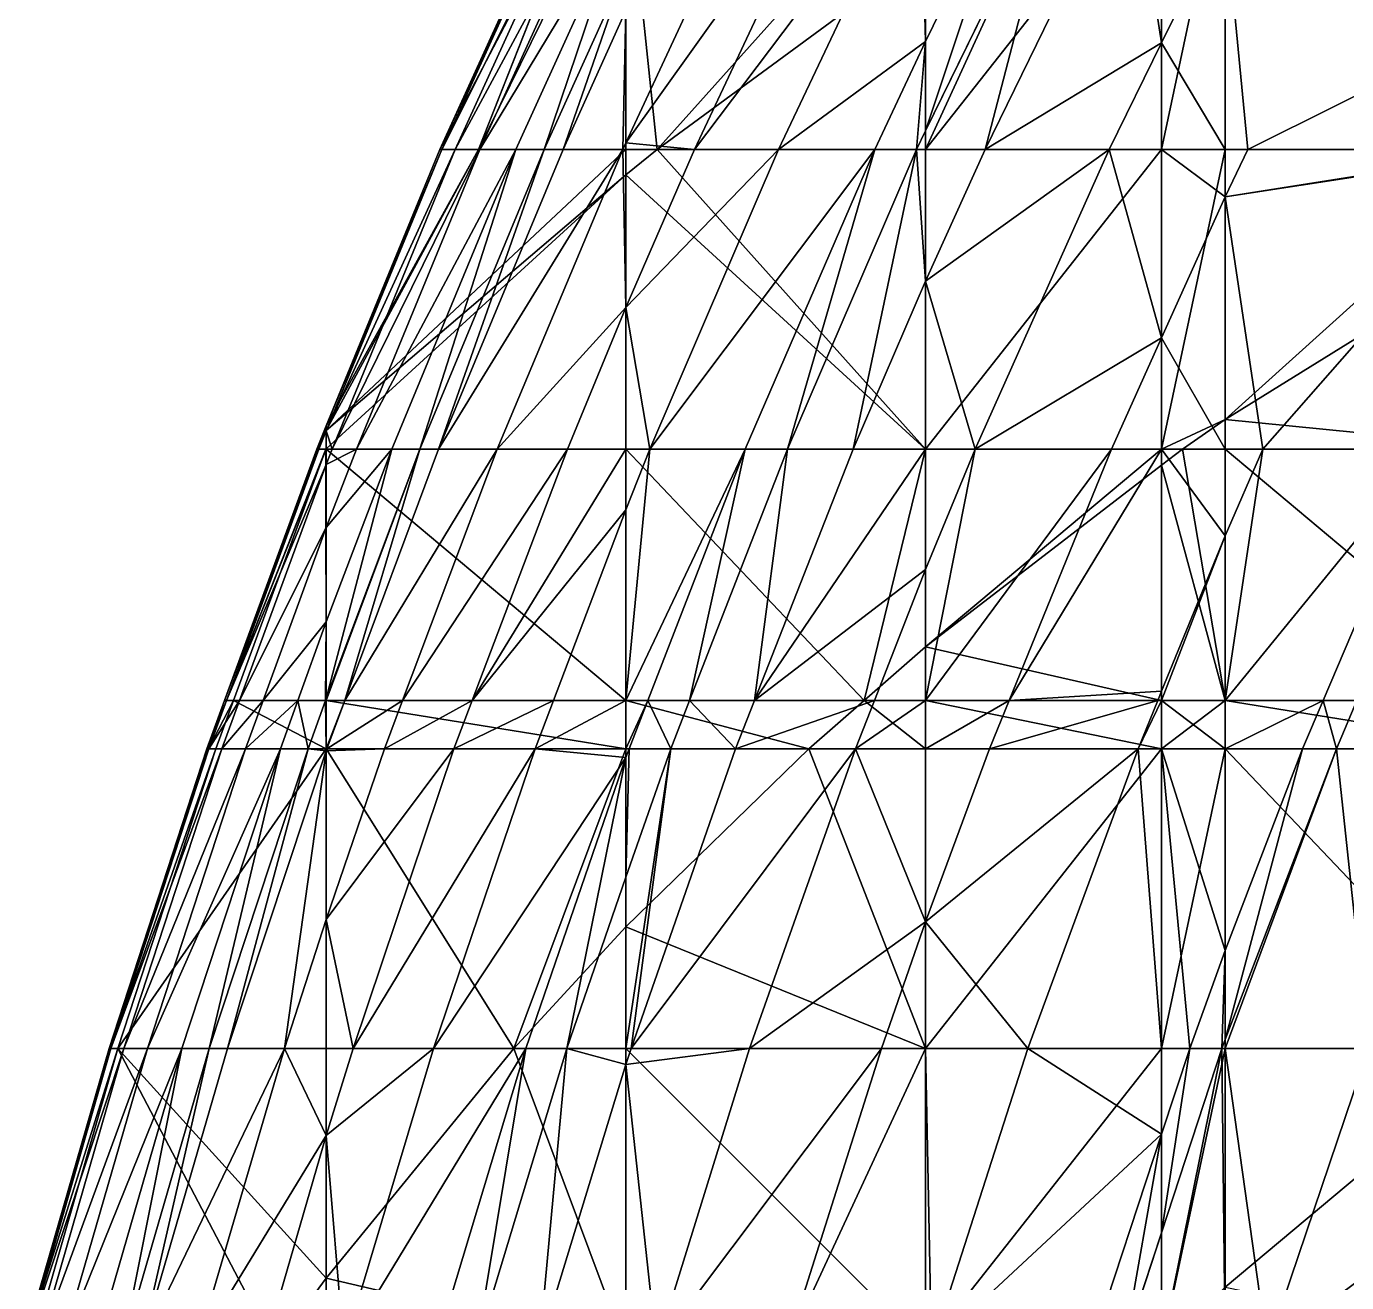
# Model space of a CAD drawing. Extents: x -0.422 to 0.567, y -0.5 to 0.5.
# Drawn here: x -0.3882 to -0.2363, y 0.2661 to 0.4107 of the extents above; entities that cross this region are included whole.
import ezdxf

# ---------------------------------------------------------------- set-up
doc = ezdxf.new("R2010")
doc.units = 0

msp = doc.modelspace()

# ---------------------------------------------------------------- linework, layer by layer
for p, q in [((-0.33616, 0.39655, 0.22209), (-0.32252, 0.43103, 0.22209)), ((-0.28472, 0.39871, -0.10862), (-0.26887, 0.43103, -0.10862)), ((-0.25755, 0.40882, -0.1641), (-0.25755, 0.43103, -0.13789)), ((-0.25755, 0.43103, 0.25238), (-0.25755, 0.39655, 0.26864)), ((-0.3192, 0.41732, 0.05674), (-0.3286, 0.39655, 0.05674)), ((-0.25755, 0.39655, -0.17725), (-0.25755, 0.40882, -0.1641)), ((-0.28573, 0.39655, -0.10862), (-0.28472, 0.39871, -0.10862)), ((-0.35368, 0.36422, 0.22209), (-0.33616, 0.39655, 0.22209)), ((-0.3286, 0.39655, 0.05674), (-0.34291, 0.36207, 0.05674)), ((-0.30059, 0.36207, -0.10862), (-0.28573, 0.39655, -0.10862)), ((-0.25755, 0.37486, -0.19858), (-0.25755, 0.39655, -0.17725)), ((-0.25755, 0.39655, 0.26864), (-0.25755, 0.36207, 0.28345)), ((-0.25755, 0.36207, -0.21016), (-0.25755, 0.37486, -0.19858)), ((-0.35454, 0.36207, 0.22209), (-0.35368, 0.36422, 0.22209)), ((-0.36516, 0.33314, 0.22209), (-0.35454, 0.36207, 0.22209)), ((-0.34291, 0.36207, 0.05674), (-0.35368, 0.33335, 0.05674)), ((-0.31186, 0.33314, -0.10862), (-0.30059, 0.36207, -0.10862)), ((-0.25755, 0.3342, -0.23306), (-0.25755, 0.36207, -0.21016)), ((-0.25755, 0.36207, 0.28345), (-0.25755, 0.36021, 0.28418)), ((-0.25755, 0.36021, 0.28418), (-0.25755, 0.33314, 0.29445)), ((-0.25755, 0.33314, -0.23387), (-0.25755, 0.3342, -0.23306)), ((-0.3672, 0.32759, 0.22209), (-0.36516, 0.33314, 0.22209)), ((-0.36516, 0.33314, 0.22209), (-0.36537, 0.33314, 0.21521)), ((-0.36537, 0.33314, 0.21521), (-0.36513, 0.33314, 0.18073)), ((-0.36432, 0.33314, 0.2497), (-0.36516, 0.33314, 0.22209)), ((-0.36513, 0.33314, 0.18073), (-0.36365, 0.33314, 0.14625)), ((-0.35368, 0.33314, 0.2615), (-0.36432, 0.33314, 0.2497)), ((-0.36365, 0.33314, 0.14625), (-0.36094, 0.33314, 0.11177)), ((-0.36094, 0.33314, 0.11177), (-0.35693, 0.33314, 0.07728)), ((-0.35693, 0.33314, 0.07728), (-0.35376, 0.33314, 0.05674)), ((-0.35376, 0.33314, 0.05674), (-0.35575, 0.32759, 0.05674)), ((-0.35368, 0.33335, 0.05674), (-0.35376, 0.33314, 0.05674)), ((-0.35376, 0.33314, 0.05674), (-0.35368, 0.33314, 0.05625)), ((-0.35368, 0.33314, 0.05625), (-0.35153, 0.33314, 0.0428)), ((-0.3192, 0.33314, 0.27472), (-0.35368, 0.33314, 0.2615)), ((-0.35153, 0.33314, 0.0428), (-0.34488, 0.33314, 0.00832)), ((-0.34488, 0.33314, 0.00832), (-0.33688, 0.33314, -0.02617)), ((-0.33688, 0.33314, -0.02617), (-0.32752, 0.33314, -0.06065)), ((-0.32752, 0.33314, -0.06065), (-0.3192, 0.33314, -0.08726)), ((-0.3192, 0.33314, -0.08726), (-0.31666, 0.33314, -0.09513)), ((-0.29178, 0.33314, 0.28418), (-0.3192, 0.33314, 0.27472)), ((-0.31666, 0.33314, -0.09513), (-0.31186, 0.33314, -0.10862)), ((-0.31402, 0.32759, -0.10862), (-0.31186, 0.33314, -0.10862)), ((-0.31186, 0.33314, -0.10862), (-0.30438, 0.33314, -0.12961)), ((-0.30438, 0.33314, -0.12961), (-0.29059, 0.33314, -0.1641)), ((-0.28472, 0.33314, 0.28648), (-0.29178, 0.33314, 0.28418)), ((-0.29059, 0.33314, -0.1641), (-0.28472, 0.33314, -0.17759)), ((-0.28472, 0.33314, -0.17759), (-0.2751, 0.33314, -0.19858)), ((-0.25755, 0.33314, 0.29445), (-0.28472, 0.33314, 0.28648)), ((-0.2751, 0.33314, -0.19858), (-0.25798, 0.33314, -0.23306)), ((-0.25798, 0.33314, -0.23306), (-0.25755, 0.33314, -0.23387)), ((-0.25755, 0.32759, -0.2381), (-0.25755, 0.33314, -0.23387)), ((-0.25755, 0.33314, 0.29445), (-0.25755, 0.32759, 0.29655)), ((-0.25755, 0.33314, -0.23387), (-0.25024, 0.33314, -0.24747)), ((-0.25024, 0.33314, 0.29659), (-0.25755, 0.33314, 0.29445)), ((-0.25024, 0.33314, -0.24747), (-0.23896, 0.33314, -0.26754)), ((-0.21575, 0.33314, 0.3054), (-0.25024, 0.33314, 0.29659)), ((-0.23896, 0.33314, -0.26754), (-0.23508, 0.33314, -0.27397)), ((-0.23744, 0.32759, -0.27397), (-0.23508, 0.33314, -0.27397)), ((-0.37845, 0.2931, 0.22209), (-0.3672, 0.32759, 0.22209)), ((-0.35575, 0.32759, 0.05674), (-0.36714, 0.2931, 0.05674)), ((-0.3192, 0.31282, -0.10862), (-0.31402, 0.32759, -0.10862)), ((-0.25755, 0.2931, -0.26152), (-0.25755, 0.32759, -0.2381)), ((-0.25755, 0.32759, 0.29655), (-0.25755, 0.2931, 0.30826)), ((-0.25024, 0.29411, -0.27397), (-0.23744, 0.32759, -0.27397)), ((-0.32598, 0.2931, -0.10862), (-0.3192, 0.31282, -0.10862)), ((-0.2506, 0.2931, -0.27397), (-0.25024, 0.29411, -0.27397)), ((-0.38817, 0.25957, 0.22209), (-0.37845, 0.2931, 0.22209)), ((-0.36714, 0.2931, 0.05674), (-0.37716, 0.25862, 0.05674)), ((-0.33643, 0.25862, -0.10862), (-0.32598, 0.2931, -0.10862)), ((-0.25755, 0.28321, -0.26754), (-0.25755, 0.2931, -0.26152)), ((-0.25755, 0.2931, 0.30826), (-0.25755, 0.25862, 0.31864)), ((-0.25755, 0.27188, -0.27397), (-0.2506, 0.2931, -0.27397)), ((-0.25755, 0.27188, -0.27397), (-0.25755, 0.28321, -0.26754)), ((-0.26191, 0.25862, -0.27397), (-0.25755, 0.27188, -0.27397)), ((-0.25755, 0.25862, -0.28149), (-0.25755, 0.27188, -0.27397))]:
    msp.add_line(p, q)
at = {"color": 13}
for points in [[(-0.32252, 0.43103, 0.22209), (-0.32491, 0.43103, 0.21521), (-0.3406, 0.39655, 0.21521)], [(-0.32252, 0.43103, 0.22209), (-0.3406, 0.39655, 0.21521), (-0.33616, 0.39655, 0.22209)], [(-0.3406, 0.39655, 0.21521), (-0.32491, 0.43103, 0.21521), (-0.32467, 0.43103, 0.18073)], [(-0.3406, 0.39655, 0.21521), (-0.32467, 0.43103, 0.18073), (-0.34037, 0.39655, 0.18073)], [(-0.34037, 0.39655, 0.18073), (-0.32467, 0.43103, 0.18073), (-0.32312, 0.43103, 0.14625)], [(-0.34037, 0.39655, 0.18073), (-0.32312, 0.43103, 0.14625), (-0.33885, 0.39655, 0.14625)], [(-0.33885, 0.39655, 0.14625), (-0.32312, 0.43103, 0.14625), (-0.32026, 0.43103, 0.11177)], [(-0.33885, 0.39655, 0.14625), (-0.32026, 0.43103, 0.11177), (-0.33599, 0.39655, 0.11177)], [(-0.3192, 0.42438, 0.07728), (-0.33185, 0.39655, 0.07728), (-0.33599, 0.39655, 0.11177)], [(-0.33616, 0.39655, 0.22209), (-0.3406, 0.39655, 0.21521), (-0.35368, 0.36475, 0.21521)], [(-0.33616, 0.39655, 0.22209), (-0.35368, 0.36475, 0.21521), (-0.35368, 0.36422, 0.22209)], [(-0.35368, 0.36475, 0.21521), (-0.3406, 0.39655, 0.21521), (-0.34037, 0.39655, 0.18073)], [(-0.35368, 0.36475, 0.21521), (-0.34037, 0.39655, 0.18073), (-0.35368, 0.36417, 0.18073)], [(-0.35368, 0.36417, 0.18073), (-0.34037, 0.39655, 0.18073), (-0.33885, 0.39655, 0.14625)], [(-0.35368, 0.36417, 0.18073), (-0.33885, 0.39655, 0.14625), (-0.35299, 0.36207, 0.14625)], [(-0.35368, 0.36422, 0.22209), (-0.3192, 0.39364, 0.2497), (-0.3192, 0.39655, 0.24837)], [(-0.35368, 0.36422, 0.22209), (-0.3192, 0.39655, 0.24837), (-0.33616, 0.39655, 0.22209)], [(-0.35299, 0.36207, 0.14625), (-0.33885, 0.39655, 0.14625), (-0.33599, 0.39655, 0.11177)], [(-0.35299, 0.36207, 0.14625), (-0.33599, 0.39655, 0.11177), (-0.3502, 0.36207, 0.11177)], [(-0.3502, 0.36207, 0.11177), (-0.33599, 0.39655, 0.11177), (-0.33185, 0.39655, 0.07728)], [(-0.3502, 0.36207, 0.11177), (-0.33185, 0.39655, 0.07728), (-0.34612, 0.36207, 0.07728)], [(-0.34291, 0.36207, 0.05674), (-0.34612, 0.36207, 0.07728), (-0.33185, 0.39655, 0.07728)], [(-0.3286, 0.39655, 0.05674), (-0.34074, 0.36207, 0.0428), (-0.34291, 0.36207, 0.05674)], [(-0.34291, 0.36207, 0.05674), (-0.33185, 0.39655, 0.07728), (-0.3286, 0.39655, 0.05674)], [(-0.3286, 0.39655, 0.05674), (-0.32639, 0.39655, 0.0428), (-0.34074, 0.36207, 0.0428)], [(-0.34074, 0.36207, 0.0428), (-0.32639, 0.39655, 0.0428), (-0.31952, 0.39655, 0.00832)], [(-0.34074, 0.36207, 0.0428), (-0.31952, 0.39655, 0.00832), (-0.334, 0.36207, 0.00832)], [(-0.3192, 0.36207, 0.26342), (-0.3192, 0.39364, 0.2497), (-0.35368, 0.36209, 0.2497)], [(-0.35368, 0.36422, 0.22209), (-0.35368, 0.36209, 0.2497), (-0.3192, 0.39364, 0.2497)], [(-0.35451, 0.36207, 0.18073), (-0.35474, 0.36207, 0.21521), (-0.35368, 0.36475, 0.21521)], [(-0.35368, 0.36422, 0.22209), (-0.35368, 0.36475, 0.21521), (-0.35474, 0.36207, 0.21521)], [(-0.35451, 0.36207, 0.18073), (-0.35368, 0.36475, 0.21521), (-0.35368, 0.36417, 0.18073)], [(-0.35368, 0.36422, 0.22209), (-0.35474, 0.36207, 0.21521), (-0.35454, 0.36207, 0.22209)], [(-0.35454, 0.36207, 0.22209), (-0.35368, 0.36209, 0.2497), (-0.35368, 0.36422, 0.22209)], [(-0.35451, 0.36207, 0.18073), (-0.35368, 0.36417, 0.18073), (-0.35368, 0.36207, 0.15852)], [(-0.35368, 0.36417, 0.18073), (-0.35299, 0.36207, 0.14625), (-0.35368, 0.36207, 0.15852)], [(-0.35454, 0.36207, 0.22209), (-0.35474, 0.36207, 0.21521), (-0.36537, 0.33314, 0.21521)], [(-0.35454, 0.36207, 0.22209), (-0.36537, 0.33314, 0.21521), (-0.36516, 0.33314, 0.22209)], [(-0.36537, 0.33314, 0.21521), (-0.35474, 0.36207, 0.21521), (-0.35451, 0.36207, 0.18073)], [(-0.36537, 0.33314, 0.21521), (-0.35451, 0.36207, 0.18073), (-0.36513, 0.33314, 0.18073)], [(-0.36516, 0.33314, 0.22209), (-0.36432, 0.33314, 0.2497), (-0.3537, 0.36207, 0.2497)], [(-0.36516, 0.33314, 0.22209), (-0.3537, 0.36207, 0.2497), (-0.35454, 0.36207, 0.22209)], [(-0.36513, 0.33314, 0.18073), (-0.35451, 0.36207, 0.18073), (-0.35368, 0.36207, 0.15852)], [(-0.36513, 0.33314, 0.18073), (-0.35368, 0.36207, 0.15852), (-0.35368, 0.3603, 0.14625)], [(-0.35368, 0.33314, 0.2615), (-0.3537, 0.36207, 0.2497), (-0.36432, 0.33314, 0.2497)], [(-0.35454, 0.36207, 0.22209), (-0.3537, 0.36207, 0.2497), (-0.35368, 0.36209, 0.2497)], [(-0.35368, 0.36209, 0.2497), (-0.3537, 0.36207, 0.2497), (-0.35368, 0.36207, 0.24975)], [(-0.35368, 0.33314, 0.2615), (-0.35368, 0.36207, 0.24975), (-0.3537, 0.36207, 0.2497)], [(-0.3192, 0.36207, 0.26342), (-0.35368, 0.36209, 0.2497), (-0.35368, 0.36207, 0.24975)], [(-0.35299, 0.36207, 0.14625), (-0.35368, 0.3603, 0.14625), (-0.35368, 0.36207, 0.15852)], [(-0.35368, 0.35306, 0.11177), (-0.3502, 0.36207, 0.11177), (-0.34612, 0.36207, 0.07728)], [(-0.35368, 0.35306, 0.11177), (-0.34612, 0.36207, 0.07728), (-0.35368, 0.34218, 0.07728)], [(-0.35368, 0.3603, 0.14625), (-0.35299, 0.36207, 0.14625), (-0.3502, 0.36207, 0.11177)], [(-0.35368, 0.3603, 0.14625), (-0.3502, 0.36207, 0.11177), (-0.35368, 0.35306, 0.11177)], [(-0.3192, 0.33314, 0.27472), (-0.3192, 0.36207, 0.26342), (-0.35368, 0.36207, 0.24975)], [(-0.3192, 0.33314, 0.27472), (-0.35368, 0.36207, 0.24975), (-0.35368, 0.33314, 0.2615)], [(-0.35368, 0.33335, 0.05674), (-0.35368, 0.34218, 0.07728), (-0.34612, 0.36207, 0.07728)], [(-0.35368, 0.33335, 0.05674), (-0.34612, 0.36207, 0.07728), (-0.34291, 0.36207, 0.05674)], [(-0.34291, 0.36207, 0.05674), (-0.35153, 0.33314, 0.0428), (-0.35368, 0.33314, 0.05625)], [(-0.34291, 0.36207, 0.05674), (-0.35368, 0.33314, 0.05625), (-0.35368, 0.33335, 0.05674)], [(-0.35153, 0.33314, 0.0428), (-0.34074, 0.36207, 0.0428), (-0.334, 0.36207, 0.00832)], [(-0.35153, 0.33314, 0.0428), (-0.334, 0.36207, 0.00832), (-0.34488, 0.33314, 0.00832)], [(-0.34291, 0.36207, 0.05674), (-0.34074, 0.36207, 0.0428), (-0.35153, 0.33314, 0.0428)], [(-0.34488, 0.33314, 0.00832), (-0.334, 0.36207, 0.00832), (-0.32592, 0.36207, -0.02617)], [(-0.34488, 0.33314, 0.00832), (-0.32592, 0.36207, -0.02617), (-0.33688, 0.33314, -0.02617)], [(-0.33688, 0.33314, -0.02617), (-0.32592, 0.36207, -0.02617), (-0.3192, 0.36207, -0.05103)], [(-0.36513, 0.33314, 0.18073), (-0.35368, 0.3603, 0.14625), (-0.36365, 0.33314, 0.14625)], [(-0.36365, 0.33314, 0.14625), (-0.35368, 0.3603, 0.14625), (-0.35368, 0.35306, 0.11177)], [(-0.33688, 0.33314, -0.02617), (-0.3192, 0.35508, -0.06065), (-0.32752, 0.33314, -0.06065)], [(-0.36365, 0.33314, 0.14625), (-0.35368, 0.35306, 0.11177), (-0.36094, 0.33314, 0.11177)], [(-0.36094, 0.33314, 0.11177), (-0.35368, 0.35306, 0.11177), (-0.35368, 0.34218, 0.07728)], [(-0.36094, 0.33314, 0.11177), (-0.35368, 0.34218, 0.07728), (-0.35693, 0.33314, 0.07728)], [(-0.35376, 0.33314, 0.05674), (-0.35693, 0.33314, 0.07728), (-0.35368, 0.34218, 0.07728)], [(-0.35376, 0.33314, 0.05674), (-0.35368, 0.34218, 0.07728), (-0.35368, 0.33335, 0.05674)], [(-0.36516, 0.33314, 0.22209), (-0.36537, 0.33314, 0.21521), (-0.36741, 0.32759, 0.21521)], [(-0.36516, 0.33314, 0.22209), (-0.36741, 0.32759, 0.21521), (-0.3672, 0.32759, 0.22209)], [(-0.36513, 0.33314, 0.18073), (-0.36717, 0.32759, 0.18073), (-0.36741, 0.32759, 0.21521)], [(-0.36513, 0.33314, 0.18073), (-0.36741, 0.32759, 0.21521), (-0.36537, 0.33314, 0.21521)], [(-0.3672, 0.32759, 0.22209), (-0.36636, 0.32759, 0.2497), (-0.36432, 0.33314, 0.2497)], [(-0.3672, 0.32759, 0.22209), (-0.36432, 0.33314, 0.2497), (-0.36516, 0.33314, 0.22209)], [(-0.36365, 0.33314, 0.14625), (-0.36569, 0.32759, 0.14625), (-0.36717, 0.32759, 0.18073)], [(-0.36365, 0.33314, 0.14625), (-0.36717, 0.32759, 0.18073), (-0.36513, 0.33314, 0.18073)], [(-0.36432, 0.33314, 0.2497), (-0.36636, 0.32759, 0.2497), (-0.35368, 0.32759, 0.26376)], [(-0.36094, 0.33314, 0.11177), (-0.36296, 0.32759, 0.11177), (-0.36569, 0.32759, 0.14625)], [(-0.36094, 0.33314, 0.11177), (-0.36569, 0.32759, 0.14625), (-0.36365, 0.33314, 0.14625)], [(-0.36432, 0.33314, 0.2497), (-0.35368, 0.32759, 0.26376), (-0.35368, 0.33314, 0.2615)], [(-0.35693, 0.33314, 0.07728), (-0.35892, 0.32759, 0.07728), (-0.36296, 0.32759, 0.11177)], [(-0.35693, 0.33314, 0.07728), (-0.36296, 0.32759, 0.11177), (-0.36094, 0.33314, 0.11177)], [(-0.35575, 0.32759, 0.05674), (-0.35892, 0.32759, 0.07728), (-0.35693, 0.33314, 0.07728)], [(-0.35575, 0.32759, 0.05674), (-0.35693, 0.33314, 0.07728), (-0.35376, 0.33314, 0.05674)], [(-0.35376, 0.33314, 0.05674), (-0.35368, 0.32759, 0.04332), (-0.35575, 0.32759, 0.05674)], [(-0.35368, 0.33335, 0.05674), (-0.35368, 0.33314, 0.05625), (-0.35376, 0.33314, 0.05674)], [(-0.35376, 0.33314, 0.05674), (-0.35368, 0.33314, 0.05625), (-0.35368, 0.32759, 0.04332)], [(-0.35153, 0.33314, 0.0428), (-0.3536, 0.32759, 0.0428), (-0.35368, 0.32759, 0.04332)], [(-0.35153, 0.33314, 0.0428), (-0.35368, 0.32759, 0.04332), (-0.35368, 0.33314, 0.05625)], [(-0.35368, 0.33314, 0.2615), (-0.35368, 0.32759, 0.26376), (-0.3192, 0.32759, 0.27689)], [(-0.35368, 0.33314, 0.2615), (-0.3192, 0.32759, 0.27689), (-0.3192, 0.33314, 0.27472)], [(-0.34488, 0.33314, 0.00832), (-0.34697, 0.32759, 0.00832), (-0.3536, 0.32759, 0.0428)], [(-0.34488, 0.33314, 0.00832), (-0.3536, 0.32759, 0.0428), (-0.35153, 0.33314, 0.0428)], [(-0.33688, 0.33314, -0.02617), (-0.33899, 0.32759, -0.02617), (-0.34697, 0.32759, 0.00832)], [(-0.33688, 0.33314, -0.02617), (-0.34697, 0.32759, 0.00832), (-0.34488, 0.33314, 0.00832)], [(-0.32752, 0.33314, -0.06065), (-0.32962, 0.32759, -0.06065), (-0.33899, 0.32759, -0.02617)], [(-0.32752, 0.33314, -0.06065), (-0.33899, 0.32759, -0.02617), (-0.33688, 0.33314, -0.02617)], [(-0.37865, 0.2931, 0.21521), (-0.36741, 0.32759, 0.21521), (-0.36717, 0.32759, 0.18073)], [(-0.37865, 0.2931, 0.21521), (-0.36717, 0.32759, 0.18073), (-0.37845, 0.2931, 0.18073)], [(-0.3672, 0.32759, 0.22209), (-0.36741, 0.32759, 0.21521), (-0.37865, 0.2931, 0.21521)], [(-0.3672, 0.32759, 0.22209), (-0.37865, 0.2931, 0.21521), (-0.37845, 0.2931, 0.22209)], [(-0.37845, 0.2931, 0.18073), (-0.36717, 0.32759, 0.18073), (-0.36569, 0.32759, 0.14625)], [(-0.37845, 0.2931, 0.18073), (-0.36569, 0.32759, 0.14625), (-0.37697, 0.2931, 0.14625)], [(-0.37845, 0.2931, 0.22209), (-0.37764, 0.2931, 0.2497), (-0.36636, 0.32759, 0.2497)], [(-0.37845, 0.2931, 0.22209), (-0.36636, 0.32759, 0.2497), (-0.3672, 0.32759, 0.22209)], [(-0.35368, 0.32759, 0.26376), (-0.36636, 0.32759, 0.2497), (-0.37764, 0.2931, 0.2497)], [(-0.35368, 0.32759, 0.26376), (-0.37764, 0.2931, 0.2497), (-0.35368, 0.2931, 0.27588)], [(-0.37697, 0.2931, 0.14625), (-0.36569, 0.32759, 0.14625), (-0.36296, 0.32759, 0.11177)], [(-0.37697, 0.2931, 0.14625), (-0.36296, 0.32759, 0.11177), (-0.37424, 0.2931, 0.11177)], [(-0.37424, 0.2931, 0.11177), (-0.36296, 0.32759, 0.11177), (-0.35892, 0.32759, 0.07728)], [(-0.37424, 0.2931, 0.11177), (-0.35892, 0.32759, 0.07728), (-0.37027, 0.2931, 0.07728)], [(-0.36714, 0.2931, 0.05674), (-0.37027, 0.2931, 0.07728), (-0.35892, 0.32759, 0.07728)], [(-0.36714, 0.2931, 0.05674), (-0.35892, 0.32759, 0.07728), (-0.35575, 0.32759, 0.05674)], [(-0.35575, 0.32759, 0.05674), (-0.36502, 0.2931, 0.0428), (-0.36714, 0.2931, 0.05674)], [(-0.35575, 0.32759, 0.05674), (-0.35368, 0.32733, 0.0428), (-0.36502, 0.2931, 0.0428)], [(-0.35845, 0.2931, 0.00832), (-0.36502, 0.2931, 0.0428), (-0.35368, 0.32733, 0.0428)], [(-0.35845, 0.2931, 0.00832), (-0.35368, 0.32733, 0.0428), (-0.35368, 0.30794, 0.00832)], [(-0.35575, 0.32759, 0.05674), (-0.35368, 0.32759, 0.04332), (-0.35368, 0.32733, 0.0428)], [(-0.3536, 0.32759, 0.0428), (-0.35368, 0.32733, 0.0428), (-0.35368, 0.32759, 0.04332)], [(-0.35368, 0.32733, 0.0428), (-0.3536, 0.32759, 0.0428), (-0.34697, 0.32759, 0.00832)], [(-0.35368, 0.32733, 0.0428), (-0.34697, 0.32759, 0.00832), (-0.35368, 0.30794, 0.00832)], [(-0.35368, 0.30794, 0.00832), (-0.34697, 0.32759, 0.00832), (-0.33899, 0.32759, -0.02617)], [(-0.35368, 0.30794, 0.00832), (-0.33899, 0.32759, -0.02617), (-0.35057, 0.2931, -0.02617)], [(-0.33208, 0.2931, 0.28418), (-0.3192, 0.32759, 0.27689), (-0.35368, 0.32759, 0.26376)], [(-0.33208, 0.2931, 0.28418), (-0.35368, 0.32759, 0.26376), (-0.35368, 0.2931, 0.27588)], [(-0.35057, 0.2931, -0.02617), (-0.33899, 0.32759, -0.02617), (-0.32962, 0.32759, -0.06065)], [(-0.35057, 0.2931, -0.02617), (-0.32962, 0.32759, -0.06065), (-0.34134, 0.2931, -0.06065)], [(-0.3192, 0.32656, -0.09513), (-0.34134, 0.2931, -0.06065), (-0.32962, 0.32759, -0.06065)], [(-0.3192, 0.32656, -0.09513), (-0.3307, 0.2931, -0.09513), (-0.34134, 0.2931, -0.06065)], [(-0.35845, 0.2931, 0.00832), (-0.35368, 0.30794, 0.00832), (-0.35368, 0.2931, -0.01329)], [(-0.35368, 0.30794, 0.00832), (-0.35057, 0.2931, -0.02617), (-0.35368, 0.2931, -0.01329)], [(-0.38817, 0.26012, 0.21521), (-0.37865, 0.2931, 0.21521), (-0.37845, 0.2931, 0.18073)], [(-0.38817, 0.26012, 0.21521), (-0.37845, 0.2931, 0.18073), (-0.38817, 0.25928, 0.18073)], [(-0.37845, 0.2931, 0.22209), (-0.37865, 0.2931, 0.21521), (-0.38817, 0.26012, 0.21521)], [(-0.37845, 0.2931, 0.22209), (-0.38817, 0.26012, 0.21521), (-0.38817, 0.25957, 0.22209)], [(-0.38817, 0.25928, 0.18073), (-0.37845, 0.2931, 0.18073), (-0.37697, 0.2931, 0.14625)], [(-0.38817, 0.25928, 0.18073), (-0.37697, 0.2931, 0.14625), (-0.3869, 0.25862, 0.14625)], [(-0.38817, 0.25957, 0.22209), (-0.38754, 0.25862, 0.2497), (-0.37764, 0.2931, 0.2497)], [(-0.38817, 0.25957, 0.22209), (-0.37764, 0.2931, 0.2497), (-0.37845, 0.2931, 0.22209)], [(-0.37764, 0.2931, 0.2497), (-0.38754, 0.25862, 0.2497), (-0.35959, 0.25862, 0.28418)], [(-0.3869, 0.25862, 0.14625), (-0.37697, 0.2931, 0.14625), (-0.37424, 0.2931, 0.11177)], [(-0.3869, 0.25862, 0.14625), (-0.37424, 0.2931, 0.11177), (-0.38421, 0.25862, 0.11177)], [(-0.38421, 0.25862, 0.11177), (-0.37424, 0.2931, 0.11177), (-0.37027, 0.2931, 0.07728)], [(-0.38421, 0.25862, 0.11177), (-0.37027, 0.2931, 0.07728), (-0.38027, 0.25862, 0.07728)], [(-0.37716, 0.25862, 0.05674), (-0.38027, 0.25862, 0.07728), (-0.37027, 0.2931, 0.07728)], [(-0.37764, 0.2931, 0.2497), (-0.35959, 0.25862, 0.28418), (-0.35368, 0.26665, 0.28418)], [(-0.37764, 0.2931, 0.2497), (-0.35368, 0.26665, 0.28418), (-0.35368, 0.2931, 0.27588)], [(-0.36714, 0.2931, 0.05674), (-0.37505, 0.25862, 0.0428), (-0.37716, 0.25862, 0.05674)], [(-0.37716, 0.25862, 0.05674), (-0.37027, 0.2931, 0.07728), (-0.36714, 0.2931, 0.05674)], [(-0.36714, 0.2931, 0.05674), (-0.36502, 0.2931, 0.0428), (-0.37505, 0.25862, 0.0428)], [(-0.37505, 0.25862, 0.0428), (-0.36502, 0.2931, 0.0428), (-0.35845, 0.2931, 0.00832)], [(-0.37505, 0.25862, 0.0428), (-0.35845, 0.2931, 0.00832), (-0.36859, 0.25862, 0.00832)], [(-0.35368, 0.28309, -0.02617), (-0.36859, 0.25862, 0.00832), (-0.35845, 0.2931, 0.00832)], [(-0.35368, 0.28309, -0.02617), (-0.35845, 0.2931, 0.00832), (-0.35368, 0.2931, -0.01329)], [(-0.35057, 0.2931, -0.02617), (-0.35368, 0.28309, -0.02617), (-0.35368, 0.2931, -0.01329)], [(-0.35368, 0.26665, 0.28418), (-0.33208, 0.2931, 0.28418), (-0.35368, 0.2931, 0.27588)], [(-0.3192, 0.25862, 0.29935), (-0.33208, 0.2931, 0.28418), (-0.35368, 0.26665, 0.28418)], [(-0.35368, 0.28309, -0.02617), (-0.35057, 0.2931, -0.02617), (-0.34134, 0.2931, -0.06065)], [(-0.35368, 0.28309, -0.02617), (-0.34134, 0.2931, -0.06065), (-0.35165, 0.25862, -0.06065)], [(-0.35165, 0.25862, -0.06065), (-0.34134, 0.2931, -0.06065), (-0.3307, 0.2931, -0.09513)], [(-0.35165, 0.25862, -0.06065), (-0.3307, 0.2931, -0.09513), (-0.34111, 0.25862, -0.09513)], [(-0.33643, 0.25862, -0.10862), (-0.34111, 0.25862, -0.09513), (-0.3307, 0.2931, -0.09513)], [(-0.33643, 0.25862, -0.10862), (-0.3307, 0.2931, -0.09513), (-0.32598, 0.2931, -0.10862)], [(-0.32598, 0.2931, -0.10862), (-0.32915, 0.25862, -0.12961), (-0.33643, 0.25862, -0.10862)], [(-0.35368, 0.28309, -0.02617), (-0.36077, 0.25862, -0.02617), (-0.36859, 0.25862, 0.00832)], [(-0.36077, 0.25862, -0.02617), (-0.35368, 0.28309, -0.02617), (-0.35368, 0.25862, -0.05336)], [(-0.35368, 0.28309, -0.02617), (-0.35165, 0.25862, -0.06065), (-0.35368, 0.25862, -0.05336)], [(-0.35368, 0.26665, 0.28418), (-0.35959, 0.25862, 0.28418), (-0.35368, 0.25862, 0.28652)], [(-0.3192, 0.25862, 0.29935), (-0.35368, 0.26665, 0.28418), (-0.35368, 0.25862, 0.28652)]]:
    msp.add_3dface(points, dxfattribs=at)
at = {"color": 23}
for points in [[(-0.33616, 0.39655, 0.22209), (-0.3192, 0.39655, 0.24837), (-0.3192, 0.43103, 0.23163)], [(-0.33616, 0.39655, 0.22209), (-0.3192, 0.43103, 0.23163), (-0.32252, 0.43103, 0.22209)], [(-0.3192, 0.42438, 0.07728), (-0.33599, 0.39655, 0.11177), (-0.32026, 0.43103, 0.11177)], [(-0.3192, 0.41253, 0.0428), (-0.30349, 0.43103, 0.00832), (-0.3192, 0.39731, 0.00832)], [(-0.31558, 0.39655, 0.2497), (-0.28472, 0.43103, 0.24385), (-0.3192, 0.43103, 0.23163)], [(-0.31558, 0.39655, 0.2497), (-0.3192, 0.43103, 0.23163), (-0.3192, 0.39655, 0.24837)], [(-0.3192, 0.39731, 0.00832), (-0.30349, 0.43103, 0.00832), (-0.29511, 0.43103, -0.02617)], [(-0.3192, 0.39731, 0.00832), (-0.29511, 0.43103, -0.02617), (-0.3113, 0.39655, -0.02617)], [(-0.31558, 0.39655, 0.2497), (-0.28472, 0.41927, 0.2497), (-0.28472, 0.43103, 0.24385)], [(-0.3113, 0.39655, -0.02617), (-0.29511, 0.43103, -0.02617), (-0.28527, 0.43103, -0.06065)], [(-0.3113, 0.39655, -0.02617), (-0.28527, 0.43103, -0.06065), (-0.30164, 0.39655, -0.06065)], [(-0.28472, 0.40899, -0.09513), (-0.30164, 0.39655, -0.06065), (-0.28527, 0.43103, -0.06065)], [(-0.28472, 0.40899, -0.09513), (-0.28527, 0.43103, -0.06065), (-0.28472, 0.43103, -0.06242)], [(-0.27393, 0.43103, -0.09513), (-0.28472, 0.40899, -0.09513), (-0.28472, 0.43103, -0.06242)], [(-0.28472, 0.39871, -0.10862), (-0.28472, 0.40899, -0.09513), (-0.27393, 0.43103, -0.09513)], [(-0.28472, 0.39871, -0.10862), (-0.27393, 0.43103, -0.09513), (-0.26887, 0.43103, -0.10862)], [(-0.26887, 0.43103, -0.10862), (-0.27783, 0.39655, -0.12961), (-0.28472, 0.39655, -0.11145)], [(-0.26887, 0.43103, -0.10862), (-0.28472, 0.39655, -0.11145), (-0.28472, 0.39871, -0.10862)], [(-0.25755, 0.43103, 0.25238), (-0.28472, 0.41927, 0.2497), (-0.28472, 0.39655, 0.26039)], [(-0.26887, 0.43103, -0.10862), (-0.26099, 0.43103, -0.12961), (-0.27783, 0.39655, -0.12961)], [(-0.3286, 0.39655, 0.05674), (-0.33185, 0.39655, 0.07728), (-0.3192, 0.42438, 0.07728)], [(-0.3286, 0.39655, 0.05674), (-0.3192, 0.42438, 0.07728), (-0.3192, 0.41732, 0.05674)], [(-0.28472, 0.41927, 0.2497), (-0.31558, 0.39655, 0.2497), (-0.28472, 0.39655, 0.26039)], [(-0.3192, 0.41732, 0.05674), (-0.32639, 0.39655, 0.0428), (-0.3286, 0.39655, 0.05674)], [(-0.3192, 0.41732, 0.05674), (-0.3192, 0.41253, 0.0428), (-0.32639, 0.39655, 0.0428)], [(-0.31952, 0.39655, 0.00832), (-0.32639, 0.39655, 0.0428), (-0.3192, 0.41253, 0.0428)], [(-0.31952, 0.39655, 0.00832), (-0.3192, 0.41253, 0.0428), (-0.3192, 0.39731, 0.00832)], [(-0.28472, 0.40899, -0.09513), (-0.29053, 0.39655, -0.09513), (-0.30164, 0.39655, -0.06065)], [(-0.28573, 0.39655, -0.10862), (-0.29053, 0.39655, -0.09513), (-0.28472, 0.40899, -0.09513)], [(-0.28573, 0.39655, -0.10862), (-0.28472, 0.40899, -0.09513), (-0.28472, 0.39871, -0.10862)], [(-0.28472, 0.39871, -0.10862), (-0.28472, 0.39655, -0.11145), (-0.28573, 0.39655, -0.10862)], [(-0.3192, 0.37835, -0.02617), (-0.334, 0.36207, 0.00832), (-0.31952, 0.39655, 0.00832)], [(-0.31952, 0.39655, 0.00832), (-0.3192, 0.39731, 0.00832), (-0.3192, 0.39655, 0.00679)], [(-0.3192, 0.37835, -0.02617), (-0.31952, 0.39655, 0.00832), (-0.3192, 0.39655, 0.00679)], [(-0.3192, 0.39731, 0.00832), (-0.3113, 0.39655, -0.02617), (-0.3192, 0.39655, 0.00679)], [(-0.3113, 0.39655, -0.02617), (-0.3192, 0.37835, -0.02617), (-0.3192, 0.39655, 0.00679)], [(-0.3192, 0.39364, 0.2497), (-0.31558, 0.39655, 0.2497), (-0.3192, 0.39655, 0.24837)], [(-0.28472, 0.36207, 0.27524), (-0.31558, 0.39655, 0.2497), (-0.3192, 0.39364, 0.2497)], [(-0.3192, 0.37835, -0.02617), (-0.3113, 0.39655, -0.02617), (-0.30164, 0.39655, -0.06065)], [(-0.3192, 0.37835, -0.02617), (-0.30164, 0.39655, -0.06065), (-0.31642, 0.36207, -0.06065)], [(-0.31642, 0.36207, -0.06065), (-0.30164, 0.39655, -0.06065), (-0.29053, 0.39655, -0.09513)], [(-0.31642, 0.36207, -0.06065), (-0.29053, 0.39655, -0.09513), (-0.30545, 0.36207, -0.09513)], [(-0.28472, 0.36207, 0.27524), (-0.28472, 0.39655, 0.26039), (-0.31558, 0.39655, 0.2497)], [(-0.30059, 0.36207, -0.10862), (-0.30545, 0.36207, -0.09513), (-0.29053, 0.39655, -0.09513)], [(-0.30059, 0.36207, -0.10862), (-0.29053, 0.39655, -0.09513), (-0.28573, 0.39655, -0.10862)], [(-0.28573, 0.39655, -0.10862), (-0.29302, 0.36207, -0.12961), (-0.30059, 0.36207, -0.10862)], [(-0.28573, 0.39655, -0.10862), (-0.28472, 0.38138, -0.12961), (-0.29302, 0.36207, -0.12961)], [(-0.28573, 0.39655, -0.10862), (-0.28472, 0.39655, -0.11145), (-0.28472, 0.38138, -0.12961)], [(-0.27783, 0.39655, -0.12961), (-0.28472, 0.38138, -0.12961), (-0.28472, 0.39655, -0.11145)], [(-0.25755, 0.39655, 0.26864), (-0.28472, 0.39655, 0.26039), (-0.28472, 0.36207, 0.27524)], [(-0.28472, 0.38138, -0.12961), (-0.27783, 0.39655, -0.12961), (-0.26359, 0.39655, -0.1641)], [(-0.28472, 0.38138, -0.12961), (-0.26359, 0.39655, -0.1641), (-0.27898, 0.36207, -0.1641)], [(-0.28472, 0.36207, 0.27524), (-0.3192, 0.39364, 0.2497), (-0.3192, 0.36207, 0.26342)], [(-0.29302, 0.36207, -0.12961), (-0.28472, 0.38138, -0.12961), (-0.28472, 0.36207, -0.15048)], [(-0.28472, 0.38138, -0.12961), (-0.27898, 0.36207, -0.1641), (-0.28472, 0.36207, -0.15048)], [(-0.3192, 0.37835, -0.02617), (-0.32592, 0.36207, -0.02617), (-0.334, 0.36207, 0.00832)], [(-0.32592, 0.36207, -0.02617), (-0.3192, 0.37835, -0.02617), (-0.3192, 0.36207, -0.05103)], [(-0.3192, 0.37835, -0.02617), (-0.31642, 0.36207, -0.06065), (-0.3192, 0.36207, -0.05103)], [(-0.33688, 0.33314, -0.02617), (-0.3192, 0.36207, -0.05103), (-0.3192, 0.35508, -0.06065)], [(-0.31642, 0.36207, -0.06065), (-0.3192, 0.35508, -0.06065), (-0.3192, 0.36207, -0.05103)], [(-0.3192, 0.33314, -0.08726), (-0.3192, 0.35508, -0.06065), (-0.31642, 0.36207, -0.06065)], [(-0.3192, 0.33314, -0.08726), (-0.31642, 0.36207, -0.06065), (-0.30545, 0.36207, -0.09513)], [(-0.3192, 0.33314, -0.08726), (-0.30545, 0.36207, -0.09513), (-0.31666, 0.33314, -0.09513)], [(-0.29178, 0.33314, 0.28418), (-0.28472, 0.36207, 0.27524), (-0.3192, 0.36207, 0.26342)], [(-0.29178, 0.33314, 0.28418), (-0.3192, 0.36207, 0.26342), (-0.3192, 0.33314, 0.27472)], [(-0.31186, 0.33314, -0.10862), (-0.31666, 0.33314, -0.09513), (-0.30545, 0.36207, -0.09513)], [(-0.30059, 0.36207, -0.10862), (-0.30438, 0.33314, -0.12961), (-0.31186, 0.33314, -0.10862)], [(-0.31186, 0.33314, -0.10862), (-0.30545, 0.36207, -0.09513), (-0.30059, 0.36207, -0.10862)], [(-0.30059, 0.36207, -0.10862), (-0.29302, 0.36207, -0.12961), (-0.30438, 0.33314, -0.12961)], [(-0.30438, 0.33314, -0.12961), (-0.29302, 0.36207, -0.12961), (-0.28472, 0.36207, -0.15048)], [(-0.30438, 0.33314, -0.12961), (-0.28472, 0.36207, -0.15048), (-0.28472, 0.34821, -0.1641)], [(-0.29178, 0.33314, 0.28418), (-0.28472, 0.33932, 0.28418), (-0.28472, 0.36207, 0.27524)], [(-0.27898, 0.36207, -0.1641), (-0.28472, 0.34821, -0.1641), (-0.28472, 0.36207, -0.15048)], [(-0.25755, 0.36207, 0.28345), (-0.28472, 0.36207, 0.27524), (-0.28472, 0.33932, 0.28418)], [(-0.28472, 0.33314, -0.17759), (-0.28472, 0.34821, -0.1641), (-0.27898, 0.36207, -0.1641)], [(-0.28472, 0.33314, -0.17759), (-0.27898, 0.36207, -0.1641), (-0.26332, 0.36207, -0.19858)], [(-0.28472, 0.33314, -0.17759), (-0.26332, 0.36207, -0.19858), (-0.2751, 0.33314, -0.19858)], [(-0.32752, 0.33314, -0.06065), (-0.3192, 0.35508, -0.06065), (-0.3192, 0.33314, -0.08726)], [(-0.30438, 0.33314, -0.12961), (-0.28472, 0.34821, -0.1641), (-0.29059, 0.33314, -0.1641)], [(-0.29059, 0.33314, -0.1641), (-0.28472, 0.34821, -0.1641), (-0.28472, 0.33314, -0.17759)], [(-0.28472, 0.33314, 0.28648), (-0.28472, 0.33932, 0.28418), (-0.29178, 0.33314, 0.28418)], [(-0.25755, 0.33314, 0.29445), (-0.28472, 0.33932, 0.28418), (-0.28472, 0.33314, 0.28648)], [(-0.3192, 0.33314, -0.08726), (-0.3192, 0.32759, -0.094), (-0.32962, 0.32759, -0.06065)], [(-0.3192, 0.33314, -0.08726), (-0.32962, 0.32759, -0.06065), (-0.32752, 0.33314, -0.06065)], [(-0.31666, 0.33314, -0.09513), (-0.31881, 0.32759, -0.09513), (-0.3192, 0.32759, -0.094)], [(-0.31666, 0.33314, -0.09513), (-0.3192, 0.32759, -0.094), (-0.3192, 0.33314, -0.08726)], [(-0.3192, 0.33314, 0.27472), (-0.3192, 0.32759, 0.27689), (-0.29814, 0.32759, 0.28418)], [(-0.3192, 0.33314, 0.27472), (-0.29814, 0.32759, 0.28418), (-0.29178, 0.33314, 0.28418)], [(-0.31402, 0.32759, -0.10862), (-0.31881, 0.32759, -0.09513), (-0.31666, 0.33314, -0.09513)], [(-0.31402, 0.32759, -0.10862), (-0.31666, 0.33314, -0.09513), (-0.31186, 0.33314, -0.10862)], [(-0.31186, 0.33314, -0.10862), (-0.30656, 0.32759, -0.12961), (-0.31402, 0.32759, -0.10862)], [(-0.31186, 0.33314, -0.10862), (-0.30438, 0.33314, -0.12961), (-0.30656, 0.32759, -0.12961)], [(-0.29059, 0.33314, -0.1641), (-0.29275, 0.32759, -0.1641), (-0.30656, 0.32759, -0.12961)], [(-0.29059, 0.33314, -0.1641), (-0.30656, 0.32759, -0.12961), (-0.30438, 0.33314, -0.12961)], [(-0.29178, 0.33314, 0.28418), (-0.29814, 0.32759, 0.28418), (-0.28472, 0.32759, 0.28854)], [(-0.28472, 0.33314, -0.17759), (-0.28472, 0.32759, -0.18257), (-0.29275, 0.32759, -0.1641)], [(-0.28472, 0.33314, -0.17759), (-0.29275, 0.32759, -0.1641), (-0.29059, 0.33314, -0.1641)], [(-0.29178, 0.33314, 0.28418), (-0.28472, 0.32759, 0.28854), (-0.28472, 0.33314, 0.28648)], [(-0.2751, 0.33314, -0.19858), (-0.27736, 0.32759, -0.19858), (-0.28472, 0.32759, -0.18257)], [(-0.2751, 0.33314, -0.19858), (-0.28472, 0.32759, -0.18257), (-0.28472, 0.33314, -0.17759)], [(-0.28472, 0.33314, 0.28648), (-0.28472, 0.32759, 0.28854), (-0.25755, 0.32759, 0.29655)], [(-0.25798, 0.33314, -0.23306), (-0.27736, 0.32759, -0.19858), (-0.2751, 0.33314, -0.19858)], [(-0.33208, 0.2931, 0.28418), (-0.3192, 0.3071, 0.28418), (-0.3192, 0.32759, 0.27689)], [(-0.3192, 0.32656, -0.09513), (-0.32962, 0.32759, -0.06065), (-0.3192, 0.32759, -0.094)], [(-0.3192, 0.3071, 0.28418), (-0.29814, 0.32759, 0.28418), (-0.3192, 0.32759, 0.27689)], [(-0.31881, 0.32759, -0.09513), (-0.3192, 0.32656, -0.09513), (-0.3192, 0.32759, -0.094)], [(-0.3192, 0.31282, -0.10862), (-0.3192, 0.32656, -0.09513), (-0.31881, 0.32759, -0.09513)], [(-0.3192, 0.31282, -0.10862), (-0.31881, 0.32759, -0.09513), (-0.31402, 0.32759, -0.10862)], [(-0.31402, 0.32759, -0.10862), (-0.31858, 0.2931, -0.12961), (-0.3192, 0.2931, -0.12798)], [(-0.31402, 0.32759, -0.10862), (-0.3192, 0.2931, -0.12798), (-0.3192, 0.31282, -0.10862)], [(-0.28472, 0.2931, 0.30033), (-0.29814, 0.32759, 0.28418), (-0.3192, 0.3071, 0.28418)], [(-0.31858, 0.2931, -0.12961), (-0.30656, 0.32759, -0.12961), (-0.29275, 0.32759, -0.1641)], [(-0.31858, 0.2931, -0.12961), (-0.29275, 0.32759, -0.1641), (-0.30497, 0.2931, -0.1641)], [(-0.31402, 0.32759, -0.10862), (-0.30656, 0.32759, -0.12961), (-0.31858, 0.2931, -0.12961)], [(-0.28472, 0.30767, -0.19858), (-0.30497, 0.2931, -0.1641), (-0.29275, 0.32759, -0.1641)], [(-0.28472, 0.2931, 0.30033), (-0.28472, 0.32759, 0.28854), (-0.29814, 0.32759, 0.28418)], [(-0.28472, 0.30767, -0.19858), (-0.29275, 0.32759, -0.1641), (-0.28472, 0.32759, -0.18257)], [(-0.27736, 0.32759, -0.19858), (-0.28472, 0.30767, -0.19858), (-0.28472, 0.32759, -0.18257)], [(-0.25755, 0.32759, 0.29655), (-0.28472, 0.32759, 0.28854), (-0.28472, 0.2931, 0.30033)], [(-0.28472, 0.30767, -0.19858), (-0.27736, 0.32759, -0.19858), (-0.26025, 0.32759, -0.23306)], [(-0.28472, 0.30767, -0.19858), (-0.26025, 0.32759, -0.23306), (-0.27292, 0.2931, -0.23306)], [(-0.32598, 0.2931, -0.10862), (-0.3307, 0.2931, -0.09513), (-0.3192, 0.32656, -0.09513)], [(-0.32598, 0.2931, -0.10862), (-0.3192, 0.32656, -0.09513), (-0.3192, 0.31282, -0.10862)], [(-0.3192, 0.31282, -0.10862), (-0.3192, 0.2931, -0.12798), (-0.32598, 0.2931, -0.10862)], [(-0.3192, 0.3071, 0.28418), (-0.33208, 0.2931, 0.28418), (-0.3192, 0.2931, 0.28884)], [(-0.28472, 0.2931, 0.30033), (-0.3192, 0.3071, 0.28418), (-0.3192, 0.2931, 0.28884)], [(-0.28472, 0.30767, -0.19858), (-0.28979, 0.2931, -0.19858), (-0.30497, 0.2931, -0.1641)], [(-0.28979, 0.2931, -0.19858), (-0.28472, 0.30767, -0.19858), (-0.28472, 0.2931, -0.2093)], [(-0.28472, 0.30767, -0.19858), (-0.27292, 0.2931, -0.23306), (-0.28472, 0.2931, -0.2093)], [(-0.3192, 0.25862, 0.29935), (-0.3192, 0.2931, 0.28884), (-0.33208, 0.2931, 0.28418)], [(-0.32598, 0.2931, -0.10862), (-0.3192, 0.29123, -0.12961), (-0.32915, 0.25862, -0.12961)], [(-0.32598, 0.2931, -0.10862), (-0.3192, 0.2931, -0.12798), (-0.3192, 0.29123, -0.12961)], [(-0.31858, 0.2931, -0.12961), (-0.3192, 0.29123, -0.12961), (-0.3192, 0.2931, -0.12798)], [(-0.28472, 0.25862, 0.3107), (-0.28472, 0.2931, 0.30033), (-0.3192, 0.2931, 0.28884)], [(-0.28472, 0.25862, 0.3107), (-0.3192, 0.2931, 0.28884), (-0.3192, 0.25862, 0.29935)], [(-0.3192, 0.29123, -0.12961), (-0.31858, 0.2931, -0.12961), (-0.30497, 0.2931, -0.1641)], [(-0.3192, 0.29123, -0.12961), (-0.30497, 0.2931, -0.1641), (-0.31568, 0.25862, -0.1641)], [(-0.31568, 0.25862, -0.1641), (-0.30497, 0.2931, -0.1641), (-0.28979, 0.2931, -0.19858)], [(-0.31568, 0.25862, -0.1641), (-0.28979, 0.2931, -0.19858), (-0.3007, 0.25862, -0.19858)], [(-0.3007, 0.25862, -0.19858), (-0.28979, 0.2931, -0.19858), (-0.28472, 0.2931, -0.2093)], [(-0.3007, 0.25862, -0.19858), (-0.28472, 0.2931, -0.2093), (-0.28472, 0.25862, -0.2317)], [(-0.28472, 0.2931, -0.2093), (-0.27292, 0.2931, -0.23306), (-0.28403, 0.25862, -0.23306)], [(-0.28472, 0.2931, -0.2093), (-0.28403, 0.25862, -0.23306), (-0.28472, 0.25862, -0.2317)], [(-0.25755, 0.2931, 0.30826), (-0.28472, 0.2931, 0.30033), (-0.28472, 0.25862, 0.3107)], [(-0.25755, 0.28321, -0.26754), (-0.28403, 0.25862, -0.23306), (-0.27292, 0.2931, -0.23306)], [(-0.32915, 0.25862, -0.12961), (-0.3192, 0.29123, -0.12961), (-0.3192, 0.25862, -0.15546)], [(-0.3192, 0.29123, -0.12961), (-0.31568, 0.25862, -0.1641), (-0.3192, 0.25862, -0.15546)], [(-0.25755, 0.28321, -0.26754), (-0.26564, 0.25862, -0.26754), (-0.28403, 0.25862, -0.23306)]]:
    msp.add_3dface(points, dxfattribs=at)
at = {"color": 33}
for points in [[(-0.25755, 0.43103, 0.25238), (-0.28472, 0.39655, 0.26039), (-0.25755, 0.39655, 0.26864)], [(-0.25755, 0.40882, -0.1641), (-0.27783, 0.39655, -0.12961), (-0.26099, 0.43103, -0.12961)], [(-0.25755, 0.40882, -0.1641), (-0.26099, 0.43103, -0.12961), (-0.25755, 0.43103, -0.13789)], [(-0.25755, 0.39655, 0.26864), (-0.25024, 0.39655, 0.27086), (-0.25024, 0.43103, 0.25456)], [(-0.25755, 0.39655, 0.26864), (-0.25024, 0.43103, 0.25456), (-0.25755, 0.43103, 0.25238)], [(-0.25755, 0.43103, -0.13789), (-0.25024, 0.42368, -0.1641), (-0.25755, 0.40882, -0.1641)], [(-0.21575, 0.39655, 0.27992), (-0.21575, 0.43103, 0.26379), (-0.25024, 0.43103, 0.25456)], [(-0.21575, 0.39655, 0.27992), (-0.25024, 0.43103, 0.25456), (-0.25024, 0.39655, 0.27086)], [(-0.25755, 0.40882, -0.1641), (-0.25024, 0.42368, -0.1641), (-0.25024, 0.39655, -0.19317)], [(-0.25024, 0.42368, -0.1641), (-0.21575, 0.41243, -0.19858), (-0.24763, 0.39655, -0.19858)], [(-0.25024, 0.42368, -0.1641), (-0.24763, 0.39655, -0.19858), (-0.25024, 0.39655, -0.19317)], [(-0.24763, 0.39655, -0.19858), (-0.21575, 0.41243, -0.19858), (-0.21575, 0.39655, -0.23278)], [(-0.25755, 0.40882, -0.1641), (-0.26359, 0.39655, -0.1641), (-0.27783, 0.39655, -0.12961)], [(-0.25755, 0.39655, -0.17725), (-0.26359, 0.39655, -0.1641), (-0.25755, 0.40882, -0.1641)], [(-0.25755, 0.40882, -0.1641), (-0.25024, 0.39655, -0.19317), (-0.25755, 0.39655, -0.17725)], [(-0.25755, 0.39655, 0.26864), (-0.28472, 0.36207, 0.27524), (-0.25755, 0.36207, 0.28345)], [(-0.25755, 0.37486, -0.19858), (-0.27898, 0.36207, -0.1641), (-0.26359, 0.39655, -0.1641)], [(-0.25755, 0.37486, -0.19858), (-0.26359, 0.39655, -0.1641), (-0.25755, 0.39655, -0.17725)], [(-0.25755, 0.39655, -0.17725), (-0.25024, 0.39655, -0.19317), (-0.25024, 0.39108, -0.19858)], [(-0.25755, 0.39655, -0.17725), (-0.25024, 0.39108, -0.19858), (-0.25755, 0.37486, -0.19858)], [(-0.25755, 0.36207, 0.28345), (-0.25024, 0.36549, 0.28418), (-0.25024, 0.39655, 0.27086)], [(-0.25755, 0.36207, 0.28345), (-0.25024, 0.39655, 0.27086), (-0.25755, 0.39655, 0.26864)], [(-0.24763, 0.39655, -0.19858), (-0.25024, 0.39108, -0.19858), (-0.25024, 0.39655, -0.19317)], [(-0.25024, 0.36549, 0.28418), (-0.21575, 0.38684, 0.28418), (-0.21575, 0.39655, 0.27992)], [(-0.25024, 0.36549, 0.28418), (-0.21575, 0.39655, 0.27992), (-0.25024, 0.39655, 0.27086)], [(-0.25024, 0.39108, -0.19858), (-0.24763, 0.39655, -0.19858), (-0.21575, 0.39655, -0.23278)], [(-0.25024, 0.39108, -0.19858), (-0.21575, 0.39655, -0.23278), (-0.21575, 0.3964, -0.23306)], [(-0.25024, 0.39108, -0.19858), (-0.21575, 0.3964, -0.23306), (-0.24591, 0.36207, -0.23306)], [(-0.22665, 0.36207, -0.26754), (-0.24591, 0.36207, -0.23306), (-0.21575, 0.3964, -0.23306)], [(-0.25755, 0.37486, -0.19858), (-0.25024, 0.39108, -0.19858), (-0.25024, 0.36207, -0.22483)], [(-0.25024, 0.39108, -0.19858), (-0.24591, 0.36207, -0.23306), (-0.25024, 0.36207, -0.22483)], [(-0.21575, 0.36207, 0.29447), (-0.21575, 0.38684, 0.28418), (-0.25024, 0.36549, 0.28418)], [(-0.25755, 0.37486, -0.19858), (-0.26332, 0.36207, -0.19858), (-0.27898, 0.36207, -0.1641)], [(-0.25755, 0.36207, -0.21016), (-0.26332, 0.36207, -0.19858), (-0.25755, 0.37486, -0.19858)], [(-0.25755, 0.37486, -0.19858), (-0.25024, 0.36207, -0.22483), (-0.25755, 0.36207, -0.21016)], [(-0.25755, 0.36207, 0.28345), (-0.25514, 0.36207, 0.28418), (-0.25024, 0.36549, 0.28418)], [(-0.25024, 0.36549, 0.28418), (-0.25514, 0.36207, 0.28418), (-0.25024, 0.36207, 0.28558)], [(-0.21575, 0.36207, 0.29447), (-0.25024, 0.36549, 0.28418), (-0.25024, 0.36207, 0.28558)], [(-0.25755, 0.36207, 0.28345), (-0.28472, 0.33932, 0.28418), (-0.25755, 0.36021, 0.28418)], [(-0.2751, 0.33314, -0.19858), (-0.26332, 0.36207, -0.19858), (-0.25755, 0.36207, -0.21016)], [(-0.2751, 0.33314, -0.19858), (-0.25755, 0.36207, -0.21016), (-0.25755, 0.3342, -0.23306)], [(-0.25755, 0.36021, 0.28418), (-0.25514, 0.36207, 0.28418), (-0.25755, 0.36207, 0.28345)], [(-0.25755, 0.36207, -0.21016), (-0.25024, 0.36207, -0.22483), (-0.25024, 0.35208, -0.23306)], [(-0.25755, 0.36207, -0.21016), (-0.25024, 0.35208, -0.23306), (-0.25755, 0.3342, -0.23306)], [(-0.25024, 0.33314, 0.29659), (-0.25514, 0.36207, 0.28418), (-0.25755, 0.36021, 0.28418)], [(-0.25024, 0.33314, 0.29659), (-0.25024, 0.36207, 0.28558), (-0.25514, 0.36207, 0.28418)], [(-0.24591, 0.36207, -0.23306), (-0.25024, 0.35208, -0.23306), (-0.25024, 0.36207, -0.22483)], [(-0.21575, 0.33314, 0.3054), (-0.21575, 0.36207, 0.29447), (-0.25024, 0.36207, 0.28558)], [(-0.21575, 0.33314, 0.3054), (-0.25024, 0.36207, 0.28558), (-0.25024, 0.33314, 0.29659)], [(-0.25024, 0.33314, -0.24747), (-0.25024, 0.35208, -0.23306), (-0.24591, 0.36207, -0.23306)], [(-0.25024, 0.33314, -0.24747), (-0.24591, 0.36207, -0.23306), (-0.22665, 0.36207, -0.26754)], [(-0.25024, 0.33314, -0.24747), (-0.22665, 0.36207, -0.26754), (-0.23896, 0.33314, -0.26754)], [(-0.23508, 0.33314, -0.27397), (-0.23896, 0.33314, -0.26754), (-0.22665, 0.36207, -0.26754)], [(-0.25755, 0.33314, 0.29445), (-0.25755, 0.36021, 0.28418), (-0.28472, 0.33932, 0.28418)], [(-0.25024, 0.33314, 0.29659), (-0.25755, 0.36021, 0.28418), (-0.25755, 0.33314, 0.29445)], [(-0.25755, 0.33314, -0.23387), (-0.25755, 0.3342, -0.23306), (-0.25024, 0.35208, -0.23306)], [(-0.25755, 0.33314, -0.23387), (-0.25024, 0.35208, -0.23306), (-0.25024, 0.33314, -0.24747)], [(-0.2751, 0.33314, -0.19858), (-0.25755, 0.3342, -0.23306), (-0.25798, 0.33314, -0.23306)], [(-0.25798, 0.33314, -0.23306), (-0.25755, 0.3342, -0.23306), (-0.25755, 0.33314, -0.23387)], [(-0.28472, 0.33314, 0.28648), (-0.25755, 0.32759, 0.29655), (-0.25755, 0.33314, 0.29445)], [(-0.25798, 0.33314, -0.23306), (-0.26025, 0.32759, -0.23306), (-0.27736, 0.32759, -0.19858)], [(-0.25755, 0.33314, -0.23387), (-0.25755, 0.32759, -0.2381), (-0.26025, 0.32759, -0.23306)], [(-0.25755, 0.33314, -0.23387), (-0.26025, 0.32759, -0.23306), (-0.25798, 0.33314, -0.23306)], [(-0.25024, 0.33314, -0.24747), (-0.25024, 0.32759, -0.2517), (-0.25755, 0.32759, -0.2381)], [(-0.25024, 0.33314, -0.24747), (-0.25755, 0.32759, -0.2381), (-0.25755, 0.33314, -0.23387)], [(-0.25755, 0.33314, 0.29445), (-0.25755, 0.32759, 0.29655), (-0.25024, 0.32759, 0.29871)], [(-0.25755, 0.33314, 0.29445), (-0.25024, 0.32759, 0.29871), (-0.25024, 0.33314, 0.29659)], [(-0.23896, 0.33314, -0.26754), (-0.24133, 0.32759, -0.26754), (-0.25024, 0.32759, -0.2517)], [(-0.23896, 0.33314, -0.26754), (-0.25024, 0.32759, -0.2517), (-0.25024, 0.33314, -0.24747)], [(-0.25024, 0.33314, 0.29659), (-0.25024, 0.32759, 0.29871), (-0.21575, 0.32759, 0.3075)], [(-0.25024, 0.33314, 0.29659), (-0.21575, 0.32759, 0.3075), (-0.21575, 0.33314, 0.3054)], [(-0.23744, 0.32759, -0.27397), (-0.24133, 0.32759, -0.26754), (-0.23896, 0.33314, -0.26754)], [(-0.23744, 0.32759, -0.27397), (-0.23896, 0.33314, -0.26754), (-0.23508, 0.33314, -0.27397)], [(-0.23508, 0.33314, -0.27397), (-0.22045, 0.32759, -0.30203), (-0.23744, 0.32759, -0.27397)], [(-0.25755, 0.32759, 0.29655), (-0.28472, 0.2931, 0.30033), (-0.25755, 0.2931, 0.30826)], [(-0.25755, 0.2931, -0.26152), (-0.27292, 0.2931, -0.23306), (-0.26025, 0.32759, -0.23306)], [(-0.25755, 0.2931, -0.26152), (-0.26025, 0.32759, -0.23306), (-0.25755, 0.32759, -0.2381)], [(-0.25755, 0.2931, 0.30826), (-0.25024, 0.2931, 0.31039), (-0.25024, 0.32759, 0.29871)], [(-0.25755, 0.2931, 0.30826), (-0.25024, 0.32759, 0.29871), (-0.25755, 0.32759, 0.29655)], [(-0.25755, 0.32759, -0.2381), (-0.25024, 0.32759, -0.2517), (-0.25024, 0.30437, -0.26754)], [(-0.25755, 0.32759, -0.2381), (-0.25024, 0.30437, -0.26754), (-0.25429, 0.2931, -0.26754)], [(-0.25755, 0.32759, -0.2381), (-0.25429, 0.2931, -0.26754), (-0.25755, 0.2931, -0.26152)], [(-0.24133, 0.32759, -0.26754), (-0.25024, 0.30437, -0.26754), (-0.25024, 0.32759, -0.2517)], [(-0.25024, 0.29411, -0.27397), (-0.25024, 0.30437, -0.26754), (-0.24133, 0.32759, -0.26754)], [(-0.25024, 0.29411, -0.27397), (-0.24133, 0.32759, -0.26754), (-0.23744, 0.32759, -0.27397)], [(-0.23744, 0.32759, -0.27397), (-0.23375, 0.2931, -0.30203), (-0.25024, 0.2931, -0.2746)], [(-0.23744, 0.32759, -0.27397), (-0.25024, 0.2931, -0.2746), (-0.25024, 0.29411, -0.27397)], [(-0.21742, 0.2931, 0.31866), (-0.21575, 0.32759, 0.3075), (-0.25024, 0.32759, 0.29871)], [(-0.21742, 0.2931, 0.31866), (-0.25024, 0.32759, 0.29871), (-0.25024, 0.2931, 0.31039)], [(-0.23744, 0.32759, -0.27397), (-0.22045, 0.32759, -0.30203), (-0.23375, 0.2931, -0.30203)], [(-0.2506, 0.2931, -0.27397), (-0.25429, 0.2931, -0.26754), (-0.25024, 0.30437, -0.26754)], [(-0.2506, 0.2931, -0.27397), (-0.25024, 0.30437, -0.26754), (-0.25024, 0.29411, -0.27397)], [(-0.25024, 0.29411, -0.27397), (-0.25024, 0.2931, -0.2746), (-0.2506, 0.2931, -0.27397)], [(-0.25755, 0.2931, 0.30826), (-0.28472, 0.25862, 0.3107), (-0.25755, 0.25862, 0.31864)], [(-0.25755, 0.28321, -0.26754), (-0.27292, 0.2931, -0.23306), (-0.25755, 0.2931, -0.26152)], [(-0.25755, 0.2931, -0.26152), (-0.25429, 0.2931, -0.26754), (-0.25755, 0.28321, -0.26754)], [(-0.25755, 0.27188, -0.27397), (-0.25755, 0.28321, -0.26754), (-0.25429, 0.2931, -0.26754)], [(-0.25755, 0.27188, -0.27397), (-0.25429, 0.2931, -0.26754), (-0.2506, 0.2931, -0.27397)], [(-0.25755, 0.25862, 0.31864), (-0.25024, 0.26564, 0.31866), (-0.25024, 0.2931, 0.31039)], [(-0.25755, 0.25862, 0.31864), (-0.25024, 0.2931, 0.31039), (-0.25755, 0.2931, 0.30826)], [(-0.2506, 0.2931, -0.27397), (-0.25024, 0.25862, -0.2941), (-0.25755, 0.25862, -0.28149)], [(-0.2506, 0.2931, -0.27397), (-0.25755, 0.25862, -0.28149), (-0.25755, 0.27188, -0.27397)], [(-0.2506, 0.2931, -0.27397), (-0.25024, 0.2931, -0.2746), (-0.25024, 0.25862, -0.2941)], [(-0.25024, 0.26564, 0.31866), (-0.21742, 0.2931, 0.31866), (-0.25024, 0.2931, 0.31039)], [(-0.25024, 0.2931, -0.2746), (-0.23375, 0.2931, -0.30203), (-0.2454, 0.25862, -0.30203)], [(-0.25024, 0.2931, -0.2746), (-0.2454, 0.25862, -0.30203), (-0.25024, 0.25862, -0.2941)], [(-0.21575, 0.25862, 0.32922), (-0.21742, 0.2931, 0.31866), (-0.25024, 0.26564, 0.31866)], [(-0.21575, 0.28053, -0.33651), (-0.2454, 0.25862, -0.30203), (-0.23375, 0.2931, -0.30203)], [(-0.26191, 0.25862, -0.27397), (-0.26564, 0.25862, -0.26754), (-0.25755, 0.28321, -0.26754)], [(-0.26191, 0.25862, -0.27397), (-0.25755, 0.28321, -0.26754), (-0.25755, 0.27188, -0.27397)], [(-0.21575, 0.28053, -0.33651), (-0.22318, 0.25862, -0.33651), (-0.2454, 0.25862, -0.30203)], [(-0.25755, 0.27188, -0.27397), (-0.25755, 0.25862, -0.28149), (-0.26191, 0.25862, -0.27397)]]:
    msp.add_3dface(points, dxfattribs=at)

doc.saveas('drawing.dxf')
